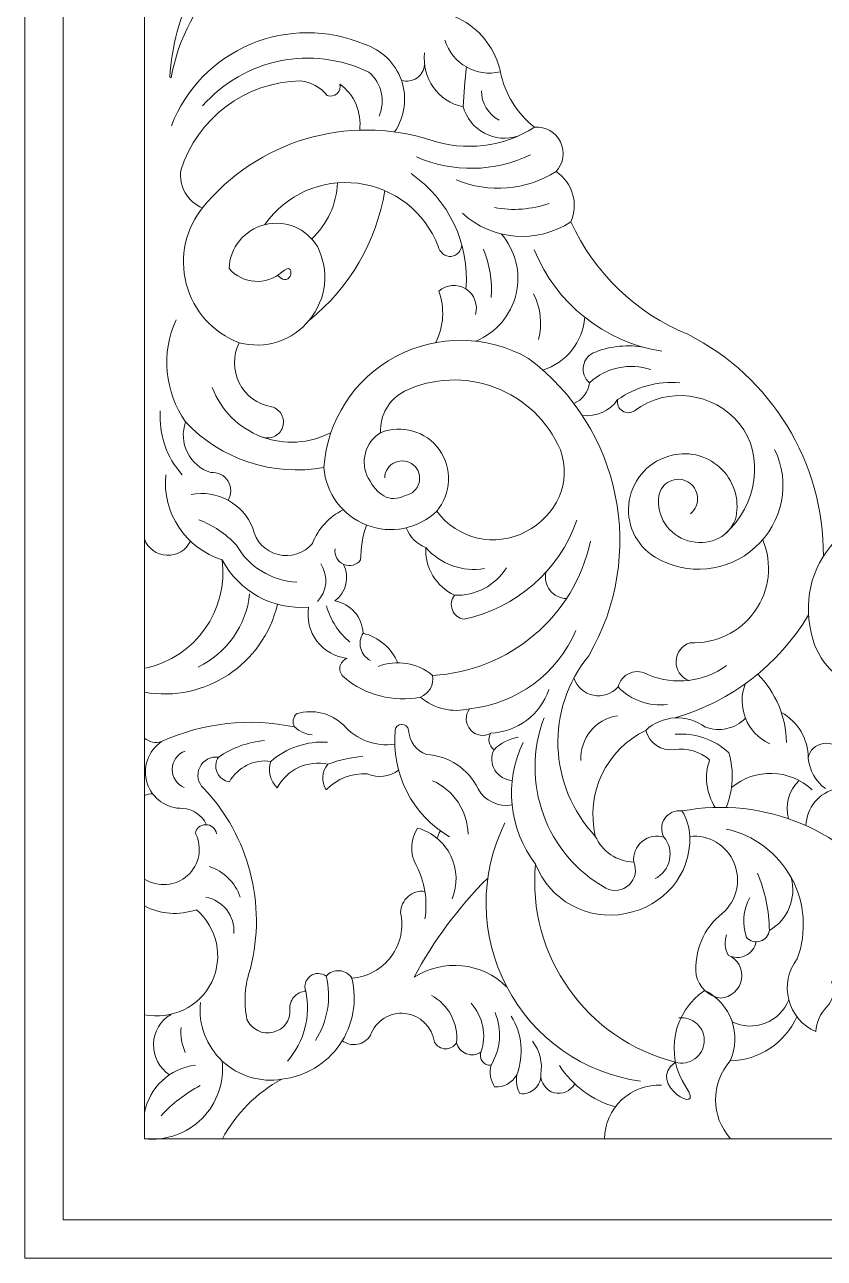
# Model space of a CAD drawing. Header units: millimetres. Extents: x 4868 to 5114, y 1819 to 2091.
# Drawn here: x 4869.7 to 4911.3, y 1968.7 to 2032.9 of the extents above; entities that cross this region are included whole.
import ezdxf

# ---------------------------------------------------------------- set-up
doc = ezdxf.new("R2010")
doc.units = ezdxf.units.MM
doc.header["$MEASUREMENT"] = 0
doc.layers.add('SITARA ALL', color=18, linetype='Continuous', true_color=0x000000)

msp = doc.modelspace()

# ---------------------------------------------------------------- linework, layer by layer
at = {"layer": 'SITARA ALL', "lineweight": 9}
for points, knots in [([(4869.73, 2090.695), (4869.73, 2090.695), (5113.73, 2090.695), (5113.73, 2090.695), (5113.73, 2090.695), (5113.73, 1968.695), (5113.73, 1968.695), (5113.73, 1968.695), (4869.73, 1968.695), (4869.73, 1968.695), (4869.73, 1968.695), (4869.73, 2090.695), (4869.73, 2090.695)], [0, 0, 0, 0, 0.25, 0.25, 0.25, 0.5, 0.5, 0.5, 0.75, 0.75, 0.75, 1, 1, 1, 1]), ([(4888.688, 2054.604), (4888.688, 2054.604), (4888.688, 2059.426), (4888.688, 2059.426), (4888.688, 2059.426), (4871.73, 2059.426), (4871.73, 2059.426), (4871.73, 2059.426), (4871.73, 1970.695), (4871.73, 1970.695), (4871.73, 1970.695), (5071.73, 1970.695), (5071.73, 1970.695), (5071.73, 1970.695), (5071.73, 1988.884), (5071.73, 1988.884), (5071.73, 1988.884), (5071.73, 2004.92), (5071.73, 2004.92), (5069.255, 2006.696), (5066.182, 2007.425), (5063.173, 2006.949), (5059.149, 2006.653), (5055.106, 2007.161), (5051.28, 2008.443), (5048.227, 2009.487), (5045.159, 2010.484), (5042.075, 2011.434), (5036.645, 2013.166), (5030.75, 2010.864), (5027.939, 2005.906), (5027.264, 2004.875), (5027.053, 2003.607), (5027.359, 2002.413), (5027.665, 2001.219), (5028.453, 2000.212), (5029.541, 1999.633), (5030.629, 1999.054), (5031.911, 1998.959), (5033.072, 1999.372), (5034.234, 1999.785), (5035.165, 2000.661), (5035.643, 2001.797), (5035.912, 2002.559), (5035.817, 2003.402), (5035.384, 2004.084), (5034.952, 2004.766), (5034.236, 2005.211), (5033.433, 2005.293), (5032.629, 2005.375), (5031.833, 2005.083), (5031.272, 2004.502), (5030.711, 2003.921), (5030.447, 2003.12), (5030.557, 2002.32), (5030.52, 2001.855), (5030.738, 2001.406), (5031.125, 2001.147), (5031.513, 2000.888), (5032.006, 2000.856), (5032.422, 2001.067), (5032.838, 2001.279), (5033.107, 2001.699), (5033.126, 2002.165), (5033.144, 2002.631), (5032.914, 2003.068), (5032.516, 2003.312)], [0, 0, 0, 0, 0.043478, 0.043478, 0.043478, 0.086957, 0.086957, 0.086957, 0.130435, 0.130435, 0.130435, 0.173913, 0.173913, 0.173913, 0.217391, 0.217391, 0.217391, 0.26087, 0.26087, 0.26087, 0.304348, 0.304348, 0.304348, 0.347826, 0.347826, 0.347826, 0.391304, 0.391304, 0.391304, 0.434783, 0.434783, 0.434783, 0.478261, 0.478261, 0.478261, 0.521739, 0.521739, 0.521739, 0.565217, 0.565217, 0.565217, 0.608696, 0.608696, 0.608696, 0.652174, 0.652174, 0.652174, 0.695652, 0.695652, 0.695652, 0.73913, 0.73913, 0.73913, 0.782609, 0.782609, 0.782609, 0.826087, 0.826087, 0.826087, 0.869565, 0.869565, 0.869565, 0.913043, 0.913043, 0.913043, 1, 1, 1, 1]), ([(4880.247, 2040.243), (4880.414, 2041.12), (4880.985, 2041.866), (4881.787, 2042.257), (4882.589, 2042.648), (4883.534, 2042.634), (4884.327, 2042.225), (4882.805, 2041.813), (4881.542, 2040.753), (4880.872, 2039.325), (4881.081, 2039.328), (4881.278, 2039.229), (4881.401, 2039.06), (4881.523, 2038.89), (4881.555, 2038.67), (4881.488, 2038.473), (4878.985, 2036.398), (4877.461, 2033.378), (4877.281, 2030.132), (4877.281, 2030.132), (4877.349, 2030.1), (4877.349, 2030.1), (4878.067, 2034.244), (4881.378, 2037.456), (4885.541, 2038.054), (4885.81, 2039.035), (4886.805, 2039.63), (4887.797, 2039.406), (4887.918, 2040.127), (4888.32, 2040.771), (4888.916, 2041.196), (4889.511, 2041.62), (4890.255, 2041.79), (4890.976, 2041.668), (4893.416, 2043.943), (4894.144, 2047.516), (4892.787, 2050.564), (4891.431, 2053.611), (4888.372, 2055.469), (4885.048, 2055.179), (4882.273, 2054.722), (4879.828, 2053.091), (4878.341, 2050.704), (4876.853, 2048.316), (4876.462, 2045.419), (4877.276, 2042.726)], [0, 0, 0, 0, 0.0625, 0.0625, 0.0625, 0.125, 0.125, 0.125, 0.1875, 0.1875, 0.1875, 0.25, 0.25, 0.25, 0.3125, 0.3125, 0.3125, 0.375, 0.375, 0.375, 0.4375, 0.4375, 0.4375, 0.5, 0.5, 0.5, 0.5625, 0.5625, 0.5625, 0.625, 0.625, 0.625, 0.6875, 0.6875, 0.6875, 0.75, 0.75, 0.75, 0.8125, 0.8125, 0.8125, 0.875, 0.875, 0.875, 1, 1, 1, 1]), ([(4885.686, 2055.205), (4885.686, 2055.205), (4875.956, 2055.205), (4875.956, 2055.205), (4875.956, 2055.205), (4875.956, 1974.916), (4875.956, 1974.916), (4877.063, 1974.795), (4878.164, 1975.182), (4878.951, 1975.97), (4879.737, 1976.758), (4880.124, 1977.853), (4880.001, 1978.959)], [0, 0, 0, 0, 0.2, 0.2, 0.2, 0.4, 0.4, 0.4, 0.6, 0.6, 0.6, 1, 1, 1, 1]), ([(4891.584, 2032.054), (4891.961, 2030.83), (4893.223, 2030.11), (4894.468, 2030.413), (4894.222, 2031.541), (4893.508, 2032.512), (4892.504, 2033.082), (4891.499, 2033.652), (4890.306, 2033.77), (4889.211, 2033.403), (4889.346, 2033.626), (4889.375, 2033.898), (4889.289, 2034.145), (4889.203, 2034.392), (4889.013, 2034.586), (4888.767, 2034.677)], [0, 0, 0, 0, 0.166667, 0.166667, 0.166667, 0.333333, 0.333333, 0.333333, 0.5, 0.5, 0.5, 0.666667, 0.666667, 0.666667, 1, 1, 1, 1]), ([(4888.966, 2027.285), (4889.503, 2028.073), (4889.634, 2029.069), (4889.32, 2029.969), (4889.006, 2030.87), (4888.289, 2031.566), (4887.379, 2031.848), (4885.489, 2032.645), (4883.357, 2032.643), (4881.469, 2031.843), (4879.581, 2031.042), (4878.101, 2029.521), (4877.36, 2027.609)], [0, 0, 0, 0, 0.2, 0.2, 0.2, 0.4, 0.4, 0.4, 0.6, 0.6, 0.6, 1, 1, 1, 1]), ([(4888.155, 2028.11), (4888.501, 2028.903), (4888.289, 2029.829), (4887.63, 2030.389), (4884.679, 2031.82), (4881.139, 2031.104), (4878.981, 2028.634)], [0, 0, 0, 0, 0.333333, 0.333333, 0.333333, 1, 1, 1, 1]), ([(4892.7, 2030.661), (4892.62, 2029.973), (4892.564, 2029.282), (4892.533, 2028.59), (4891.237, 2028.862), (4890.366, 2030.083), (4890.525, 2031.397)], [0, 0, 0, 0, 0.333333, 0.333333, 0.333333, 1, 1, 1, 1]), ([(4889.323, 2029.967), (4889.592, 2029.883), (4889.886, 2029.927), (4890.119, 2030.085), (4890.353, 2030.244), (4890.502, 2030.498), (4890.525, 2030.779)], [0, 0, 0, 0, 0.333333, 0.333333, 0.333333, 1, 1, 1, 1]), ([(4911.263, 2005.216), (4911.289, 2010.089), (4908.564, 2014.555), (4904.216, 2016.756), (4901.516, 2017.857), (4899.338, 2019.952), (4898.132, 2022.607), (4898.546, 2023.55), (4898.223, 2024.653), (4897.364, 2025.221), (4897.752, 2025.639), (4897.843, 2026.252), (4897.592, 2026.764), (4897.341, 2027.276), (4896.812, 2027.582), (4896.245, 2027.531), (4895.324, 2028.245), (4894.692, 2029.269), (4894.468, 2030.413)], [0, 0, 0, 0, 0.142857, 0.142857, 0.142857, 0.285714, 0.285714, 0.285714, 0.428571, 0.428571, 0.428571, 0.571429, 0.571429, 0.571429, 0.714286, 0.714286, 0.714286, 1, 1, 1, 1]), ([(4887.15, 2027.378), (4887.266, 2028.304), (4886.874, 2029.219), (4886.124, 2029.774), (4886.17, 2029.594), (4886.112, 2029.402), (4885.974, 2029.277), (4885.835, 2029.153), (4885.636, 2029.116), (4885.462, 2029.181), (4885.116, 2029.608), (4884.616, 2029.882), (4884.07, 2029.944), (4881.21, 2029.881), (4878.709, 2028.008), (4877.848, 2025.279), (4877.739, 2024.45), (4878.2, 2023.65), (4878.973, 2023.33), (4881.815, 2026.824), (4886.506, 2028.227), (4890.802, 2026.875), (4892.622, 2026.252), (4894.625, 2026.493), (4896.245, 2027.531)], [0, 0, 0, 0, 0.111111, 0.111111, 0.111111, 0.222222, 0.222222, 0.222222, 0.333333, 0.333333, 0.333333, 0.444444, 0.444444, 0.444444, 0.555556, 0.555556, 0.555556, 0.666667, 0.666667, 0.666667, 0.777778, 0.777778, 0.777778, 1, 1, 1, 1]), ([(4892.533, 2028.59), (4892.698, 2028.003), (4893.096, 2027.509), (4893.634, 2027.222), (4894.172, 2026.934), (4894.801, 2026.878), (4895.381, 2027.068)], [0, 0, 0, 0, 0.333333, 0.333333, 0.333333, 1, 1, 1, 1]), ([(4892.457, 2021.419), (4892.455, 2021.107), (4892.222, 2020.846), (4891.913, 2020.81), (4891.603, 2020.773), (4891.303, 2021.037), (4891.229, 2021.339), (4890.551, 2023.118), (4888.945, 2024.377), (4887.055, 2024.611), (4885.166, 2024.844), (4883.315, 2024.034), (4882.224, 2022.474)], [0, 0, 0, 0, 0.2, 0.2, 0.2, 0.4, 0.4, 0.4, 0.6, 0.6, 0.6, 1, 1, 1, 1]), ([(4879.042, 2023.414), (4878.104, 2022.298), (4877.765, 2020.796), (4878.134, 2019.386), (4878.502, 2017.975), (4879.521, 2016.834), (4880.884, 2016.319)], [0, 0, 0, 0, 0.333333, 0.333333, 0.333333, 1, 1, 1, 1]), ([(4882.046, 2011.428), (4882.257, 2011.341), (4882.494, 2011.345), (4882.702, 2011.439), (4882.91, 2011.534), (4883.069, 2011.709), (4883.142, 2011.926), (4883.215, 2012.142), (4883.194, 2012.379), (4883.086, 2012.58), (4882.978, 2012.781), (4882.792, 2012.928), (4882.571, 2012.986), (4881.846, 2013.109), (4881.222, 2013.569), (4880.889, 2014.225), (4880.556, 2014.881), (4880.556, 2015.66), (4880.884, 2016.319), (4882.233, 2015.956), (4883.668, 2016.423), (4884.545, 2017.509), (4885.423, 2018.594), (4885.588, 2020.075), (4884.95, 2021.318), (4884.393, 2022.266), (4883.274, 2022.73), (4882.209, 2022.456), (4881.143, 2022.181), (4880.39, 2021.271), (4880.361, 2020.172), (4881.069, 2019.366), (4882.296, 2019.286), (4883.103, 2019.994), (4883.91, 2020.701), (4883.591, 2019.02), (4882.885, 2019.828)], [0, 0, 0, 0, 0.076923, 0.076923, 0.076923, 0.153846, 0.153846, 0.153846, 0.230769, 0.230769, 0.230769, 0.307692, 0.307692, 0.307692, 0.384615, 0.384615, 0.384615, 0.461538, 0.461538, 0.461538, 0.538462, 0.538462, 0.538462, 0.615385, 0.615385, 0.615385, 0.692308, 0.692308, 0.692308, 0.769231, 0.769231, 0.769231, 0.846154, 0.846154, 0.846154, 1, 1, 1, 1]), ([(4893.191, 2016.404), (4894.244, 2016.837), (4895.023, 2017.752), (4895.283, 2018.86), (4895.542, 2019.969), (4895.256, 2021.128), (4894.505, 2021.983)], [0, 0, 0, 0, 0.333333, 0.333333, 0.333333, 1, 1, 1, 1]), ([(4891.114, 2016.336), (4891.526, 2017.168), (4891.58, 2018.13), (4891.265, 2019.003), (4891.657, 2019.348), (4892.23, 2019.393), (4892.672, 2019.115), (4893.114, 2018.836), (4893.315, 2018.283), (4893.173, 2017.781)], [0, 0, 0, 0, 0.25, 0.25, 0.25, 0.5, 0.5, 0.5, 1, 1, 1, 1]), ([(4899.404, 1990.656), (4896.946, 1993.248), (4896.8, 1997.269), (4899.058, 2000.038), (4902.096, 2005.242), (4900.756, 2011.89), (4895.931, 2015.501), (4893.802, 2016.723), (4891.194, 2016.761), (4889.031, 2015.603), (4886.867, 2014.445), (4885.454, 2012.277), (4885.29, 2009.828), (4882.647, 2009.352), (4879.939, 2010.245), (4878.096, 2012.199), (4877.909, 2011.676), (4877.944, 2011.099), (4878.194, 2010.602), (4878.443, 2010.105), (4878.882, 2009.732), (4879.413, 2009.569), (4879.77, 2009.6), (4880.115, 2009.428), (4880.303, 2009.122), (4880.492, 2008.817), (4880.49, 2008.428), (4880.303, 2008.122)], [0, 0, 0, 0, 0.1, 0.1, 0.1, 0.2, 0.2, 0.2, 0.3, 0.3, 0.3, 0.4, 0.4, 0.4, 0.5, 0.5, 0.5, 0.6, 0.6, 0.6, 0.7, 0.7, 0.7, 0.8, 0.8, 0.8, 1, 1, 1, 1]), ([(4901.957, 2016.075), (4901.101, 2016.237), (4900.217, 2016.154), (4899.407, 2015.835), (4899.086, 2015.73), (4898.847, 2015.458), (4898.785, 2015.125), (4898.722, 2014.793), (4898.843, 2014.455), (4899.104, 2014.241)], [0, 0, 0, 0, 0.25, 0.25, 0.25, 0.5, 0.5, 0.5, 1, 1, 1, 1]), ([(4902.298, 2014.919), (4901.189, 2015.291), (4899.966, 2015.032), (4899.104, 2014.241), (4899.044, 2013.759), (4898.731, 2013.345), (4898.284, 2013.156)], [0, 0, 0, 0, 0.333333, 0.333333, 0.333333, 1, 1, 1, 1]), ([(4888.24, 2011.638), (4889.337, 2012.078), (4890.592, 2011.717), (4891.288, 2010.762), (4891.984, 2009.807), (4891.91, 2008.462), (4891.155, 2007.553), (4892.227, 2006.098), (4894.201, 2005.648), (4895.798, 2006.493), (4897.394, 2007.338), (4898.189, 2009.044), (4897.588, 2010.747), (4896.94, 2012.248), (4895.71, 2013.421), (4894.181, 2013.997), (4892.651, 2014.572), (4890.96, 2014.505), (4889.484, 2013.803), (4888.677, 2013.391), (4888.19, 2012.543), (4888.24, 2011.638), (4887.426, 2011.144), (4887.146, 2010.097), (4887.603, 2009.262), (4888.061, 2008.427), (4888.665, 2007.953), (4889.519, 2008.373), (4889.864, 2008.435), (4890.143, 2008.69), (4890.235, 2009.028), (4890.327, 2009.366), (4890.22, 2009.724), (4889.954, 2009.953), (4889.689, 2010.181), (4889.315, 2010.237), (4888.995, 2010.096), (4888.674, 2009.954), (4888.463, 2009.646), (4888.453, 2009.296)], [0, 0, 0, 0, 0.071429, 0.071429, 0.071429, 0.142857, 0.142857, 0.142857, 0.214286, 0.214286, 0.214286, 0.285714, 0.285714, 0.285714, 0.357143, 0.357143, 0.357143, 0.428571, 0.428571, 0.428571, 0.5, 0.5, 0.5, 0.571429, 0.571429, 0.571429, 0.642857, 0.642857, 0.642857, 0.714286, 0.714286, 0.714286, 0.785714, 0.785714, 0.785714, 0.857143, 0.857143, 0.857143, 1, 1, 1, 1]), ([(4879.485, 2013.989), (4879.932, 2012.807), (4880.867, 2011.874), (4882.05, 2011.428), (4883.233, 2010.982), (4884.544, 2011.063), (4885.661, 2011.656)], [0, 0, 0, 0, 0.333333, 0.333333, 0.333333, 1, 1, 1, 1]), ([(4898.718, 2012.542), (4899.438, 2012.446), (4900.151, 2012.761), (4900.565, 2013.358), (4900.517, 2013.13), (4900.614, 2012.897), (4900.81, 2012.77), (4901.005, 2012.644), (4901.254, 2012.647), (4901.442, 2012.784), (4903.149, 2014.054), (4905.552, 2013.756), (4906.897, 2012.107), (4908.242, 2010.459), (4907.777, 2007.821), (4906.19, 2006.405)], [0, 0, 0, 0, 0.166667, 0.166667, 0.166667, 0.333333, 0.333333, 0.333333, 0.5, 0.5, 0.5, 0.666667, 0.666667, 0.666667, 1, 1, 1, 1]), ([(4904.354, 2007.425), (4904.611, 2007.637), (4904.747, 2007.963), (4904.718, 2008.295), (4904.688, 2008.628), (4904.498, 2008.923), (4904.207, 2009.086), (4903.916, 2009.249), (4903.563, 2009.258), (4903.264, 2009.109), (4902.965, 2008.961), (4902.759, 2008.677), (4902.713, 2008.347), (4902.563, 2007.303), (4903.208, 2006.309), (4904.222, 2006.019), (4905.236, 2005.73), (4906.253, 2006.118), (4906.678, 2007.084), (4906.935, 2008.019), (4906.677, 2009.021), (4906, 2009.715), (4905.323, 2010.41), (4904.338, 2010.696), (4903.396, 2010.464), (4902.242, 2010.206), (4901.36, 2009.273), (4901.168, 2008.106), (4900.977, 2006.938), (4901.496, 2005.784), (4902.508, 2005.172), (4904.166, 2004.165), (4906.29, 2004.372), (4907.722, 2005.681), (4909.155, 2006.989), (4909.581, 2009.028), (4908.729, 2010.771)], [0, 0, 0, 0, 0.076923, 0.076923, 0.076923, 0.153846, 0.153846, 0.153846, 0.230769, 0.230769, 0.230769, 0.307692, 0.307692, 0.307692, 0.384615, 0.384615, 0.384615, 0.461538, 0.461538, 0.461538, 0.538462, 0.538462, 0.538462, 0.615385, 0.615385, 0.615385, 0.692308, 0.692308, 0.692308, 0.769231, 0.769231, 0.769231, 0.846154, 0.846154, 0.846154, 1, 1, 1, 1]), ([(4885.29, 2009.828), (4885.39, 2008.484), (4886.256, 2007.319), (4887.514, 2006.835), (4888.771, 2006.351), (4890.181, 2006.622), (4891.155, 2007.553)], [0, 0, 0, 0, 0.333333, 0.333333, 0.333333, 1, 1, 1, 1]), ([(4886.291, 2007.626), (4885.56, 2007.266), (4884.991, 2006.644), (4884.699, 2005.883), (4884.262, 2005.359), (4883.565, 2005.131), (4882.903, 2005.296), (4882.242, 2005.462), (4881.732, 2006), (4881.593, 2006.668), (4881.08, 2007.946), (4879.736, 2008.683), (4878.383, 2008.426)], [0, 0, 0, 0, 0.2, 0.2, 0.2, 0.4, 0.4, 0.4, 0.6, 0.6, 0.6, 1, 1, 1, 1]), ([(4917.488, 2007.202), (4915.768, 2007.907), (4913.8, 2007.615), (4912.358, 2006.442), (4910.916, 2005.269), (4910.226, 2003.423), (4910.566, 2001.595), (4910.714, 2000.218), (4911.587, 1999.027), (4912.855, 1998.47), (4914.123, 1997.914), (4915.579, 1998.07), (4916.692, 1998.893), (4916.289, 1999.837), (4916.432, 2000.927), (4917.065, 2001.735), (4917.927, 2003.271), (4919.301, 2004.457), (4920.947, 2005.085), (4919.715, 2004.947), (4918.472, 2005.231), (4917.422, 2005.891), (4916.151, 2006.343), (4914.735, 2006.08), (4913.71, 2005.202), (4912.686, 2004.325), (4912.206, 2002.98), (4912.457, 2001.654), (4912.577, 2001.178), (4912.917, 2000.787), (4913.373, 2000.604), (4913.829, 2000.421), (4914.342, 2000.465), (4914.758, 2000.726), (4914.683, 2001.249), (4914.993, 2001.749), (4915.494, 2001.914), (4915.996, 2002.079), (4916.564, 2001.82), (4916.814, 2001.355)], [0, 0, 0, 0, 0.071429, 0.071429, 0.071429, 0.142857, 0.142857, 0.142857, 0.214286, 0.214286, 0.214286, 0.285714, 0.285714, 0.285714, 0.357143, 0.357143, 0.357143, 0.428571, 0.428571, 0.428571, 0.5, 0.5, 0.5, 0.571429, 0.571429, 0.571429, 0.642857, 0.642857, 0.642857, 0.714286, 0.714286, 0.714286, 0.785714, 0.785714, 0.785714, 0.857143, 0.857143, 0.857143, 1, 1, 1, 1]), ([(4883.878, 2003.857), (4882.567, 2003.93), (4881.382, 2004.662), (4880.729, 2005.801), (4880.187, 2006.379), (4879.522, 2006.828), (4878.783, 2007.115)], [0, 0, 0, 0, 0.333333, 0.333333, 0.333333, 1, 1, 1, 1]), ([(4885.877, 2005.598), (4885.818, 2005.258), (4886.002, 2004.922), (4886.32, 2004.789), (4886.639, 2004.656), (4886.997, 2004.747), (4887.198, 2005.027), (4887.201, 2005.642), (4887.304, 2006.251), (4887.502, 2006.833)], [0, 0, 0, 0, 0.25, 0.25, 0.25, 0.5, 0.5, 0.5, 1, 1, 1, 1]), ([(4889.575, 2006.694), (4889.743, 2006.219), (4890.114, 2005.844), (4890.587, 2005.671), (4891.344, 2004.796), (4892.502, 2004.378), (4893.643, 2004.571)], [0, 0, 0, 0, 0.333333, 0.333333, 0.333333, 1, 1, 1, 1]), ([(4894.78, 2004.607), (4894.201, 2003.683), (4893.169, 2003.141), (4892.08, 2003.187), (4891.908, 2002.97), (4891.865, 2002.677), (4891.969, 2002.42), (4892.072, 2002.163), (4892.303, 2001.982), (4892.577, 2001.945), (4895.3, 2002.514), (4897.524, 2004.465), (4898.441, 2007.091)], [0, 0, 0, 0, 0.2, 0.2, 0.2, 0.4, 0.4, 0.4, 0.6, 0.6, 0.6, 1, 1, 1, 1]), ([(4875.956, 2006.111), (4876.138, 2005.62), (4876.598, 2005.286), (4877.121, 2005.264), (4877.645, 2005.242), (4878.127, 2005.528), (4878.35, 2006.002)], [0, 0, 0, 0, 0.333333, 0.333333, 0.333333, 1, 1, 1, 1]), ([(4898.388, 2001.355), (4897.427, 1999.094), (4895.311, 1997.533), (4892.867, 1997.28), (4891.967, 1997.056), (4891.013, 1997.28), (4890.305, 1997.88), (4890.758, 1998.063), (4891.024, 1998.534), (4890.945, 1999.016), (4894.941, 1999.23), (4898.3, 2002.081), (4899.152, 2005.991)], [0, 0, 0, 0, 0.2, 0.2, 0.2, 0.4, 0.4, 0.4, 0.6, 0.6, 0.6, 1, 1, 1, 1]), ([(4908.118, 2006.057), (4908.622, 2004.831), (4908.464, 2003.433), (4907.7, 2002.35), (4906.936, 2001.267), (4905.659, 2000.65), (4904.335, 2000.714), (4903.911, 2000.584), (4903.615, 2000.198), (4903.602, 1999.754), (4903.588, 1999.31), (4903.848, 1998.91), (4904.264, 1998.754)], [0, 0, 0, 0, 0.2, 0.2, 0.2, 0.4, 0.4, 0.4, 0.6, 0.6, 0.6, 1, 1, 1, 1]), ([(4876.01, 1999.393), (4878.602, 1999.955), (4880.335, 2002.4), (4880.001, 2005.031), (4880.866, 2003.378), (4882.636, 2002.405), (4884.494, 2002.564), (4884.389, 2001.941), (4884.546, 2001.302), (4884.927, 2000.798), (4885.309, 2000.294), (4885.878, 1999.97), (4886.506, 1999.902), (4886.303, 1999.834), (4886.156, 1999.658), (4886.124, 1999.446), (4886.093, 1999.234), (4886.18, 1999.025), (4886.354, 1998.9), (4887.452, 1997.984), (4888.901, 1997.609), (4890.305, 1997.88)], [0, 0, 0, 0, 0.125, 0.125, 0.125, 0.25, 0.25, 0.25, 0.375, 0.375, 0.375, 0.5, 0.5, 0.5, 0.625, 0.625, 0.625, 0.75, 0.75, 0.75, 1, 1, 1, 1]), ([(4889.126, 1999.672), (4888.8, 2000.438), (4888.135, 2001.007), (4887.327, 2001.21), (4887.29, 2002.045), (4886.684, 2002.743), (4885.862, 2002.895), (4886.457, 2003.33), (4886.647, 2004.131), (4886.31, 2004.786)], [0, 0, 0, 0, 0.25, 0.25, 0.25, 0.5, 0.5, 0.5, 1, 1, 1, 1]), ([(4896.842, 2004.394), (4896.761, 2004.065), (4896.834, 2003.717), (4897.041, 2003.449), (4897.247, 2003.18), (4897.563, 2003.02), (4897.901, 2003.014)], [0, 0, 0, 0, 0.333333, 0.333333, 0.333333, 1, 1, 1, 1]), ([(4887.327, 2001.21), (4887.176, 2000.975), (4887.132, 2000.687), (4887.204, 2000.417), (4887.276, 2000.147), (4887.457, 1999.92), (4887.705, 1999.791)], [0, 0, 0, 0, 0.333333, 0.333333, 0.333333, 1, 1, 1, 1]), ([(4906.227, 1999.526), (4905.053, 1998.669), (4903.517, 1998.486), (4902.174, 1999.041), (4901.89, 1999.227), (4901.532, 1999.264), (4901.216, 1999.139), (4900.9, 1999.013), (4900.666, 1998.744), (4900.587, 1998.414)], [0, 0, 0, 0, 0.25, 0.25, 0.25, 0.5, 0.5, 0.5, 1, 1, 1, 1]), ([(4898.292, 1998.887), (4898.442, 1998.425), (4898.828, 1998.08), (4899.304, 1997.982), (4899.78, 1997.885), (4900.268, 1998.047), (4900.587, 1998.414), (4901.254, 1997.724), (4902.205, 1997.387), (4903.158, 1997.501)], [0, 0, 0, 0, 0.25, 0.25, 0.25, 0.5, 0.5, 0.5, 1, 1, 1, 1]), ([(4896.982, 1998.274), (4896.545, 1996.966), (4895.342, 1996.066), (4893.965, 1996.013), (4893.787, 1995.725), (4893.862, 1995.35), (4894.136, 1995.152), (4893.969, 1994.815), (4893.984, 1994.417), (4894.175, 1994.094), (4894.367, 1993.771), (4894.706, 1993.567), (4895.082, 1993.552)], [0, 0, 0, 0, 0.2, 0.2, 0.2, 0.4, 0.4, 0.4, 0.6, 0.6, 0.6, 1, 1, 1, 1]), ([(4888.972, 1995.433), (4887.969, 1995.295), (4886.964, 1995.673), (4886.3, 1996.438), (4885.663, 1997.054), (4884.744, 1997.28), (4883.893, 1997.028), (4883.677, 1996.865), (4883.621, 1996.564), (4883.764, 1996.335)], [0, 0, 0, 0, 0.25, 0.25, 0.25, 0.5, 0.5, 0.5, 1, 1, 1, 1]), ([(4892.867, 1997.28), (4892.617, 1996.954), (4892.634, 1996.495), (4892.909, 1996.188), (4893.184, 1995.882), (4893.613, 1995.8), (4893.965, 1996.013)], [0, 0, 0, 0, 0.333333, 0.333333, 0.333333, 1, 1, 1, 1]), ([(4902.027, 1996.155), (4902.88, 1996.958), (4904.189, 1997.029), (4905.125, 1996.326), (4905.851, 1996.056), (4906.667, 1996.235), (4907.213, 1996.785)], [0, 0, 0, 0, 0.333333, 0.333333, 0.333333, 1, 1, 1, 1]), ([(4912.255, 1994.96), (4912.073, 1995.326), (4911.677, 1995.535), (4911.272, 1995.478), (4910.867, 1995.421), (4910.545, 1995.121), (4910.472, 1994.719), (4910.475, 1995.705), (4909.941, 1996.614), (4909.076, 1997.088)], [0, 0, 0, 0, 0.25, 0.25, 0.25, 0.5, 0.5, 0.5, 1, 1, 1, 1]), ([(4884.68, 1995.926), (4884.336, 1995.95), (4884.012, 1996.095), (4883.764, 1996.335), (4881.434, 1996.826), (4879.009, 1996.559), (4876.842, 1995.571)], [0, 0, 0, 0, 0.333333, 0.333333, 0.333333, 1, 1, 1, 1]), ([(4895.077, 1992.277), (4894.368, 1992.152), (4893.657, 1992.489), (4893.304, 1993.117), (4892.802, 1994.156), (4891.776, 1994.839), (4890.623, 1994.901), (4890.082, 1995.093), (4889.714, 1995.598), (4889.695, 1996.171), (4889.665, 1996.348), (4889.507, 1996.474), (4889.328, 1996.464), (4889.149, 1996.454), (4889.008, 1996.339), (4888.996, 1996.16), (4888.78, 1993.917), (4889.883, 1991.753), (4891.826, 1990.611)], [0, 0, 0, 0, 0.142857, 0.142857, 0.142857, 0.285714, 0.285714, 0.285714, 0.428571, 0.428571, 0.428571, 0.571429, 0.571429, 0.571429, 0.714286, 0.714286, 0.714286, 1, 1, 1, 1]), ([(4906.421, 1978.961), (4907.034, 1980.343), (4906.452, 1981.961), (4905.099, 1982.633), (4903.442, 1981.523), (4902.999, 1979.28), (4904.108, 1977.623), (4905.217, 1975.966), (4901.916, 1977.788), (4903.574, 1978.896), (4898.942, 1980.067), (4895.852, 1984.445), (4896.291, 1989.203), (4897.018, 1987.318), (4898.996, 1986.23), (4900.978, 1986.625), (4902.959, 1987.02), (4904.37, 1988.618), (4904.318, 1990.638), (4904.302, 1991.108), (4904.161, 1991.566), (4903.909, 1991.963), (4903.561, 1992.017), (4903.214, 1991.866), (4903.015, 1991.576), (4902.816, 1991.286), (4902.798, 1990.912), (4902.974, 1990.607), (4902.58, 1990.727), (4902.153, 1990.642), (4901.836, 1990.379), (4901.519, 1990.117), (4901.355, 1989.716), (4901.4, 1989.307), (4901.578, 1988.9), (4901.482, 1988.425), (4901.16, 1988.119), (4900.837, 1987.813), (4900.349, 1987.746), (4899.952, 1987.945), (4896.835, 1989.695), (4895.471, 1993.468), (4896.741, 1996.809)], [0, 0, 0, 0, 0.066667, 0.066667, 0.066667, 0.133333, 0.133333, 0.133333, 0.2, 0.2, 0.2, 0.266667, 0.266667, 0.266667, 0.333333, 0.333333, 0.333333, 0.4, 0.4, 0.4, 0.466667, 0.466667, 0.466667, 0.533333, 0.533333, 0.533333, 0.6, 0.6, 0.6, 0.666667, 0.666667, 0.666667, 0.733333, 0.733333, 0.733333, 0.8, 0.8, 0.8, 0.866667, 0.866667, 0.866667, 1, 1, 1, 1]), ([(4879.17, 1991.28), (4878.94, 1991.75), (4878.478, 1992.063), (4877.956, 1992.101), (4877.117, 1992.077), (4876.362, 1992.607), (4876.099, 1993.405), (4875.837, 1994.202), (4876.153, 1995.093), (4876.842, 1995.571), (4876.535, 1995.472), (4876.198, 1995.543), (4875.956, 1995.758)], [0, 0, 0, 0, 0.2, 0.2, 0.2, 0.4, 0.4, 0.4, 0.6, 0.6, 0.6, 1, 1, 1, 1]), ([(4882.197, 1995.626), (4881.339, 1995.546), (4880.516, 1995.249), (4879.805, 1994.762), (4879.647, 1994.525), (4879.621, 1994.224), (4879.737, 1993.963), (4879.852, 1993.703), (4880.09, 1993.52), (4880.372, 1993.477), (4880.806, 1994.242), (4881.664, 1994.665), (4882.535, 1994.545), (4882.356, 1994.063), (4882.485, 1993.522), (4882.862, 1993.173), (4883.364, 1994.129), (4884.447, 1994.629), (4885.5, 1994.392), (4885.173, 1994.021), (4885.137, 1993.476), (4885.413, 1993.064), (4885.965, 1993.647), (4886.75, 1993.95), (4887.55, 1993.892), (4888.087, 1993.661), (4888.706, 1993.736), (4889.171, 1994.091)], [0, 0, 0, 0, 0.1, 0.1, 0.1, 0.2, 0.2, 0.2, 0.3, 0.3, 0.3, 0.4, 0.4, 0.4, 0.5, 0.5, 0.5, 0.6, 0.6, 0.6, 0.7, 0.7, 0.7, 0.8, 0.8, 0.8, 1, 1, 1, 1]), ([(4905.633, 1992.148), (4905.166, 1992.888), (4905.061, 1993.802), (4905.347, 1994.629), (4904.841, 1995.057), (4904.177, 1995.249), (4903.521, 1995.16), (4902.841, 1995.054), (4902.192, 1995.486), (4902.027, 1996.155), (4899.974, 1995.159), (4898.884, 1992.877), (4899.404, 1990.656), (4899.752, 1989.857), (4900.529, 1989.331), (4901.4, 1989.307)], [0, 0, 0, 0, 0.166667, 0.166667, 0.166667, 0.333333, 0.333333, 0.333333, 0.5, 0.5, 0.5, 0.666667, 0.666667, 0.666667, 1, 1, 1, 1]), ([(4906.206, 1992.148), (4906.577, 1993.053), (4906.626, 1994.058), (4906.343, 1994.994), (4905.589, 1995.691), (4904.578, 1996.039), (4903.554, 1995.956)], [0, 0, 0, 0, 0.333333, 0.333333, 0.333333, 1, 1, 1, 1]), ([(4878.075, 1995.078), (4877.678, 1994.937), (4877.41, 1994.565), (4877.402, 1994.143), (4877.394, 1993.722), (4877.639, 1993.343), (4878.031, 1993.187)], [0, 0, 0, 0, 0.333333, 0.333333, 0.333333, 1, 1, 1, 1]), ([(4879.805, 1994.762), (4879.399, 1994.818), (4879.004, 1994.603), (4878.83, 1994.232), (4878.655, 1993.861), (4878.733, 1993.428), (4879.035, 1993.15), (4881.399, 1990.651), (4882.318, 1987.112), (4881.47, 1983.778), (4881.169, 1982.926), (4881.107, 1982.008), (4881.289, 1981.123), (4881.517, 1980.597), (4882.094, 1980.314), (4882.649, 1980.457), (4883.204, 1980.601), (4883.577, 1981.071), (4883.522, 1981.642), (4883.504, 1981.878), (4883.581, 1982.11), (4883.736, 1982.289), (4883.89, 1982.467), (4884.11, 1982.577), (4884.345, 1982.595), (4884.244, 1982.879), (4884.34, 1983.197), (4884.582, 1983.377), (4884.825, 1983.557), (4885.164, 1983.553), (4885.407, 1983.374), (4885.581, 1983.572), (4885.838, 1983.676), (4886.1, 1983.655), (4886.363, 1983.634), (4886.601, 1983.489), (4886.741, 1983.266), (4887.557, 1983.328), (4888.306, 1983.741), (4888.793, 1984.398), (4889.28, 1985.055), (4889.459, 1985.887), (4889.281, 1986.685), (4889.286, 1987.003), (4889.426, 1987.304), (4889.665, 1987.514), (4889.905, 1987.723), (4890.224, 1987.821), (4890.54, 1987.783)], [0, 0, 0, 0, 0.058824, 0.058824, 0.058824, 0.117647, 0.117647, 0.117647, 0.176471, 0.176471, 0.176471, 0.235294, 0.235294, 0.235294, 0.294118, 0.294118, 0.294118, 0.352941, 0.352941, 0.352941, 0.411765, 0.411765, 0.411765, 0.470588, 0.470588, 0.470588, 0.529412, 0.529412, 0.529412, 0.588235, 0.588235, 0.588235, 0.647059, 0.647059, 0.647059, 0.705882, 0.705882, 0.705882, 0.764706, 0.764706, 0.764706, 0.823529, 0.823529, 0.823529, 0.882353, 0.882353, 0.882353, 1, 1, 1, 1]), ([(4918.151, 1982.973), (4917.015, 1984.349), (4915.951, 1985.784), (4914.963, 1987.272), (4912.562, 1990.925), (4908.205, 1992.777), (4903.909, 1991.963)], [0, 0, 0, 0, 0.333333, 0.333333, 0.333333, 1, 1, 1, 1]), ([(4879.703, 1990.771), (4879.666, 1991.053), (4879.419, 1991.261), (4879.135, 1991.248), (4878.85, 1991.236), (4878.63, 1991.077), (4878.618, 1990.792), (4878.985, 1990.051), (4878.815, 1989.156), (4878.202, 1988.601), (4877.589, 1988.046), (4876.658, 1987.981), (4875.956, 1988.419)], [0, 0, 0, 0, 0.2, 0.2, 0.2, 0.4, 0.4, 0.4, 0.6, 0.6, 0.6, 1, 1, 1, 1]), ([(4894.705, 1991.344), (4893.363, 1988.651), (4893.399, 1985.477), (4894.799, 1982.814), (4896.2, 1980.151), (4898.773, 1978.326), (4901.753, 1977.906)], [0, 0, 0, 0, 0.333333, 0.333333, 0.333333, 1, 1, 1, 1]), ([(4891.957, 1987.386), (4892.255, 1988.111), (4892.229, 1988.928), (4891.886, 1989.632), (4891.542, 1990.336), (4890.919, 1990.858), (4890.165, 1991.07), (4889.775, 1990.493), (4889.748, 1989.745), (4890.096, 1989.142), (4890.535, 1988.283), (4890.691, 1987.307), (4890.544, 1986.354)], [0, 0, 0, 0, 0.2, 0.2, 0.2, 0.4, 0.4, 0.4, 0.6, 0.6, 0.6, 1, 1, 1, 1]), ([(4902.512, 1988.448), (4902.896, 1988.641), (4903.171, 1988.998), (4903.26, 1989.418), (4903.35, 1989.838), (4903.245, 1990.274), (4902.974, 1990.607)], [0, 0, 0, 0, 0.333333, 0.333333, 0.333333, 1, 1, 1, 1]), ([(4906.228, 1985.524), (4906.107, 1985.175), (4906.137, 1984.791), (4906.311, 1984.464), (4906.809, 1984.257), (4907.098, 1983.734), (4907.011, 1983.202), (4906.923, 1982.67), (4906.453, 1982.266), (4905.915, 1982.23), (4905.288, 1982.33), (4904.786, 1982.805), (4904.651, 1983.426), (4904.527, 1984.663), (4905.042, 1985.878), (4906.015, 1986.65), (4906.766, 1987.301), (4907.009, 1988.364), (4906.614, 1989.275), (4906.219, 1990.187), (4905.307, 1990.741), (4904.318, 1990.638)], [0, 0, 0, 0, 0.125, 0.125, 0.125, 0.25, 0.25, 0.25, 0.375, 0.375, 0.375, 0.5, 0.5, 0.5, 0.625, 0.625, 0.625, 0.75, 0.75, 0.75, 1, 1, 1, 1]), ([(4906.2, 1991.024), (4907.643, 1990.713), (4908.88, 1989.792), (4909.592, 1988.498), (4910.303, 1987.204), (4910.416, 1985.658), (4909.905, 1984.273), (4909.437, 1983.669), (4909.273, 1982.882), (4909.463, 1982.141), (4909.652, 1981.4), (4910.167, 1980.79), (4910.868, 1980.485), (4910.895, 1980.971), (4911.098, 1981.432), (4911.438, 1981.78), (4911.785, 1982.128), (4911.883, 1982.653), (4911.683, 1983.102)], [0, 0, 0, 0, 0.142857, 0.142857, 0.142857, 0.285714, 0.285714, 0.285714, 0.428571, 0.428571, 0.428571, 0.571429, 0.571429, 0.571429, 0.714286, 0.714286, 0.714286, 1, 1, 1, 1]), ([(5067.509, 1988.884), (5067.509, 1988.884), (5067.509, 1974.916), (5067.509, 1974.916), (5067.509, 1974.916), (4875.956, 1974.916), (4875.956, 1974.916)], [0, 0, 0, 0, 0.333333, 0.333333, 0.333333, 1, 1, 1, 1]), ([(4907.435, 1987.458), (4907.09, 1986.819), (4907.029, 1986.065), (4907.269, 1985.379), (4907.45, 1985.183), (4907.728, 1985.11), (4907.982, 1985.191), (4908.236, 1985.272), (4908.42, 1985.489), (4908.455, 1985.753), (4908.449, 1986.776), (4908.237, 1987.787), (4907.831, 1988.726)], [0, 0, 0, 0, 0.2, 0.2, 0.2, 0.4, 0.4, 0.4, 0.6, 0.6, 0.6, 1, 1, 1, 1]), ([(4893.811, 1988.475), (4892.286, 1986.952), (4890.994, 1985.213), (4889.978, 1983.312), (4891.497, 1984.298), (4893.499, 1984.093), (4894.789, 1982.821)], [0, 0, 0, 0, 0.333333, 0.333333, 0.333333, 1, 1, 1, 1]), ([(4875.956, 1987.029), (4876.788, 1986.585), (4877.769, 1986.512), (4878.657, 1986.83), (4879.749, 1985.903), (4880.077, 1984.357), (4879.455, 1983.067), (4878.833, 1981.778), (4877.361, 1981.083), (4875.956, 1981.36)], [0, 0, 0, 0, 0.25, 0.25, 0.25, 0.5, 0.5, 0.5, 1, 1, 1, 1]), ([(4906.311, 1984.464), (4906.592, 1984.312), (4906.929, 1984.304), (4907.217, 1984.442), (4907.505, 1984.579), (4907.71, 1984.844), (4907.768, 1985.158)], [0, 0, 0, 0, 0.333333, 0.333333, 0.333333, 1, 1, 1, 1]), ([(4886.741, 1983.266), (4887.038, 1982.08), (4886.809, 1980.824), (4886.114, 1979.818), (4885.419, 1978.812), (4884.318, 1978.153), (4883.104, 1978.011), (4881.791, 1977.305), (4880.714, 1976.229), (4880.009, 1974.916)], [0, 0, 0, 0, 0.25, 0.25, 0.25, 0.5, 0.5, 0.5, 1, 1, 1, 1]), ([(4892.944, 1981.965), (4893.567, 1981.27), (4893.763, 1980.291), (4893.456, 1979.41), (4893.228, 1979.267), (4892.945, 1979.24), (4892.695, 1979.338), (4892.444, 1979.437), (4892.254, 1979.65), (4892.184, 1979.911), (4892.285, 1980.917), (4891.775, 1981.885), (4890.887, 1982.37)], [0, 0, 0, 0, 0.2, 0.2, 0.2, 0.4, 0.4, 0.4, 0.6, 0.6, 0.6, 1, 1, 1, 1]), ([(4906.521, 1980.993), (4907.061, 1980.731), (4907.686, 1980.706), (4908.244, 1980.925), (4908.803, 1981.144), (4909.243, 1981.584), (4909.461, 1982.143)], [0, 0, 0, 0, 0.333333, 0.333333, 0.333333, 1, 1, 1, 1]), ([(4878.868, 1982), (4878.752, 1980.864), (4879.173, 1979.739), (4880.005, 1978.958), (4880.837, 1978.176), (4881.978, 1977.825), (4883.104, 1978.011)], [0, 0, 0, 0, 0.333333, 0.333333, 0.333333, 1, 1, 1, 1]), ([(4886.23, 1980.026), (4886.457, 1979.848), (4886.751, 1979.777), (4887.035, 1979.829), (4887.32, 1979.882), (4887.567, 1980.053), (4887.716, 1980.301), (4887.98, 1981.047), (4888.719, 1981.516), (4889.506, 1981.438), (4890.293, 1981.36), (4890.93, 1980.718), (4891.043, 1979.935), (4891.156, 1979.728), (4891.372, 1979.597), (4891.608, 1979.592), (4891.844, 1979.588), (4892.063, 1979.708), (4892.184, 1979.911)], [0, 0, 0, 0, 0.142857, 0.142857, 0.142857, 0.285714, 0.285714, 0.285714, 0.428571, 0.428571, 0.428571, 0.571429, 0.571429, 0.571429, 0.714286, 0.714286, 0.714286, 1, 1, 1, 1]), ([(4877.345, 1981.385), (4876.79, 1981.063), (4876.443, 1980.475), (4876.428, 1979.833), (4876.414, 1979.192), (4876.729, 1978.592), (4877.269, 1978.245)], [0, 0, 0, 0, 0.333333, 0.333333, 0.333333, 1, 1, 1, 1]), ([(4895.025, 1981.295), (4895.598, 1980.381), (4895.706, 1979.25), (4895.318, 1978.244), (4895.262, 1977.907), (4895.321, 1977.561), (4895.486, 1977.262), (4895.768, 1977.228), (4896.05, 1977.319), (4896.258, 1977.512), (4896.467, 1977.705), (4896.58, 1977.978), (4896.569, 1978.261)], [0, 0, 0, 0, 0.2, 0.2, 0.2, 0.4, 0.4, 0.4, 0.6, 0.6, 0.6, 1, 1, 1, 1]), ([(4903.574, 1978.896), (4903.914, 1978.8), (4904.28, 1978.863), (4904.57, 1979.066), (4904.859, 1979.27), (4905.041, 1979.591), (4905.067, 1979.944), (4905.092, 1980.297), (4904.957, 1980.642), (4904.7, 1980.885), (4904.442, 1981.128), (4904.091, 1981.242), (4903.741, 1981.196)], [0, 0, 0, 0, 0.2, 0.2, 0.2, 0.4, 0.4, 0.4, 0.6, 0.6, 0.6, 1, 1, 1, 1]), ([(4909.883, 1981.263), (4909.267, 1979.896), (4907.92, 1979.001), (4906.421, 1978.961), (4905.394, 1977.805), (4905.4, 1976.063), (4906.436, 1974.916)], [0, 0, 0, 0, 0.333333, 0.333333, 0.333333, 1, 1, 1, 1]), ([(4898.332, 1977.772), (4898.127, 1977.388), (4897.685, 1977.195), (4897.265, 1977.307), (4896.844, 1977.418), (4896.556, 1977.826), (4896.569, 1978.261), (4896.67, 1978.876), (4896.513, 1979.504), (4896.134, 1979.999)], [0, 0, 0, 0, 0.25, 0.25, 0.25, 0.5, 0.5, 0.5, 1, 1, 1, 1]), ([(4893.456, 1979.41), (4893.398, 1979.248), (4893.427, 1979.067), (4893.534, 1978.932), (4893.64, 1978.797), (4893.808, 1978.726), (4893.979, 1978.745), (4893.881, 1978.359), (4893.95, 1977.95), (4894.167, 1977.617), (4894.641, 1977.581), (4895.091, 1977.826), (4895.318, 1978.244)], [0, 0, 0, 0, 0.2, 0.2, 0.2, 0.4, 0.4, 0.4, 0.6, 0.6, 0.6, 1, 1, 1, 1]), ([(4902.853, 1977.694), (4902.086, 1977.734), (4901.335, 1977.46), (4900.773, 1976.935), (4900.212, 1976.411), (4899.888, 1975.684), (4899.876, 1974.916)], [0, 0, 0, 0, 0.333333, 0.333333, 0.333333, 1, 1, 1, 1])]:
    msp.add_open_spline(points, degree=3, knots=knots, dxfattribs=at)
for points in [[(4893.482, 2029.428), (4893.48, 2028.788), (4893.831, 2028.199), (4894.395, 2027.897)], [(4890.107, 2025.98), (4892.003, 2025.156), (4894.163, 2025.195), (4896.028, 2026.088)], [(4892.169, 2024.789), (4893.87, 2024.086), (4895.803, 2024.247), (4897.364, 2025.221)], [(4884.658, 2021.722), (4885.468, 2022.483), (4885.949, 2023.529), (4886.002, 2024.639)], [(4892.676, 2019.104), (4892.869, 2021.474), (4891.784, 2023.765), (4889.825, 2025.114)], [(4884.544, 2017.495), (4886.632, 2019.187), (4888.025, 2021.585), (4888.459, 2024.237)], [(4894.153, 2023.348), (4895.106, 2023.174), (4896.087, 2023.248), (4897.003, 2023.564)], [(4892.494, 2023.059), (4894.049, 2021.635), (4896.37, 2021.447), (4898.132, 2022.607)], [(4893.995, 2018.677), (4894.046, 2019.534), (4893.907, 2020.392), (4893.587, 2021.19)], [(4896.232, 2021.143), (4897.364, 2018.348), (4899.875, 2016.352), (4902.854, 2015.884)], [(4896.449, 2016.483), (4896.658, 2017.278), (4896.569, 2018.122), (4896.197, 2018.855)], [(4877.599, 2017.507), (4876.816, 2015.774), (4877.004, 2013.757), (4878.096, 2012.199)], [(4896.674, 2014.895), (4897.898, 2015.273), (4898.763, 2016.363), (4898.85, 2017.642)], [(4903.793, 2014.241), (4902.647, 2014.333), (4901.505, 2014.021), (4900.565, 2013.358)], [(4876.78, 2012.771), (4876.696, 2011.556), (4877.108, 2010.359), (4877.925, 2009.455)], [(4877.066, 2009.455), (4876.872, 2007.47), (4878.096, 2005.622), (4880.001, 2005.031)], [(4890.587, 2005.671), (4890.535, 2004.617), (4891.123, 2003.635), (4892.08, 2003.187)], [(4884.948, 2002.853), (4885.46, 2003.384), (4885.534, 2004.199), (4885.127, 2004.814)], [(4875.953, 1998.14), (4879.109, 1997.594), (4882.142, 1999.595), (4882.875, 2002.713)], [(4878.747, 1999.45), (4880.245, 2000.168), (4881.26, 2001.613), (4881.427, 2003.266)], [(4885.425, 2002.635), (4885.628, 2001.896), (4886.054, 2001.237), (4886.646, 2000.749)], [(4903.545, 1996.806), (4906.456, 1997.647), (4908.938, 1999.558), (4910.494, 2002.158)], [(4890.945, 1999.016), (4890.154, 1999.677), (4889.067, 1999.854), (4888.108, 1999.476)], [(4909.342, 1995.53), (4909.323, 1996.862), (4908.787, 1998.134), (4907.848, 1999.078)], [(4907.217, 1998.614), (4906.724, 1997.394), (4907.279, 1996.004), (4908.478, 1995.463)], [(4900.549, 1996.915), (4899.413, 1996.737), (4898.594, 1995.731), (4898.653, 1994.582)], [(4885.482, 1995.538), (4884.407, 1995.613), (4883.346, 1995.256), (4882.535, 1994.545)], [(4895.408, 1995.806), (4894.927, 1995.721), (4894.484, 1995.493), (4894.136, 1995.152)], [(4895.648, 1995.531), (4894.656, 1993.468), (4894.903, 1991.024), (4896.291, 1989.203)], [(4887.322, 1994.794), (4886.698, 1994.756), (4886.083, 1994.621), (4885.5, 1994.392)], [(4910.472, 1994.719), (4910.537, 1994.087), (4910.86, 1993.511), (4911.365, 1993.127)], [(4910.68, 1993.059), (4909.514, 1994.159), (4907.711, 1994.212), (4906.484, 1993.18)], [(4892.787, 1990.761), (4892.765, 1991.97), (4892.042, 1993.054), (4890.934, 1993.537)], [(4910.008, 1993.544), (4909.456, 1993.043), (4909.241, 1992.271), (4909.456, 1991.557)], [(4911.965, 1993.127), (4911.048, 1992.932), (4910.383, 1992.137), (4910.356, 1991.2)], [(4876.402, 1992.85), (4876.249, 1992.858), (4876.096, 1992.828), (4875.956, 1992.764)], [(4891.35, 1990.924), (4891.261, 1990.808), (4891.206, 1990.67), (4891.191, 1990.526)], [(4880.933, 1987.484), (4880.682, 1988.241), (4880.084, 1988.831), (4879.323, 1989.07)], [(4908.455, 1985.753), (4909.412, 1986.304), (4909.879, 1987.427), (4909.592, 1988.493)], [(4880.606, 1985.594), (4880.667, 1986.502), (4880.043, 1987.313), (4879.149, 1987.484)], [(4884.844, 1980.019), (4885.488, 1981.011), (4885.692, 1982.225), (4885.407, 1983.374)], [(4883.392, 1978.958), (4884.267, 1979.951), (4884.621, 1981.299), (4884.345, 1982.595)], [(4893.979, 1978.745), (4894.49, 1979.57), (4894.568, 1980.591), (4894.188, 1981.483)], [(4877.86, 1980.705), (4877.823, 1980.26), (4877.899, 1979.812), (4878.081, 1979.404)], [(4878.605, 1978.747), (4877.277, 1978.577), (4876.209, 1977.576), (4875.956, 1976.262)], [(4897.538, 1978.729), (4898.213, 1977.68), (4899.245, 1976.912), (4900.443, 1976.569)], [(4878.855, 1977.679), (4878.096, 1977.272), (4877.41, 1976.743), (4876.823, 1976.113)]]:
    msp.add_open_spline(points, degree=3, dxfattribs=at)

doc.saveas('drawing.dxf')
